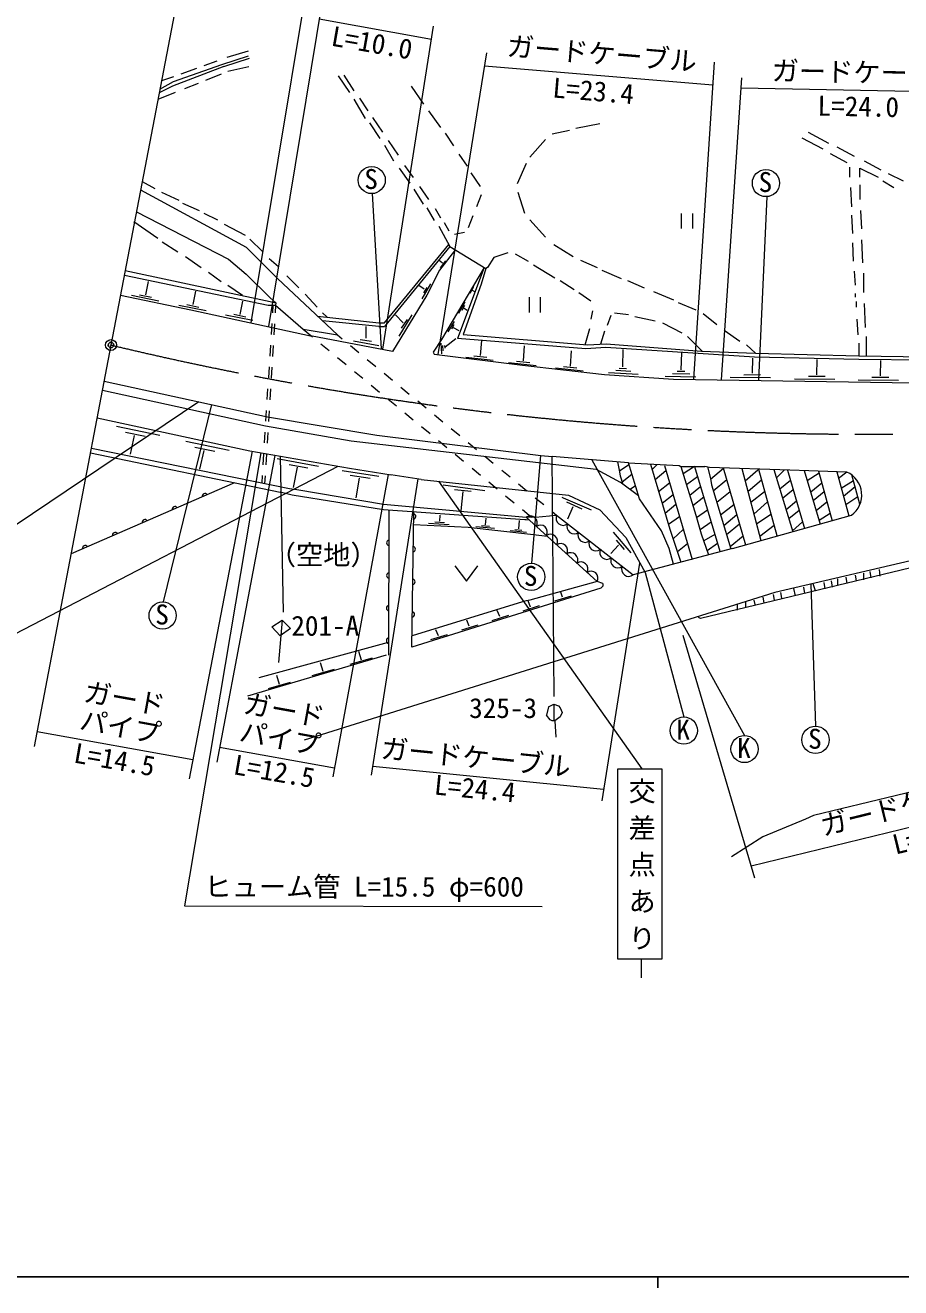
# Model space of a CAD drawing. Units: millimetres, scale not verified. Extents: x 40000 to 680000, y 20000 to 380000.
# Drawn here: x 109857 to 190318, y 204000 to 320063 of the extents above; entities that cross this region are included whole.
import ezdxf
from ezdxf.enums import TextEntityAlignment as Align

# ---------------------------------------------------------------- set-up
doc = ezdxf.new("R2010")
doc.units = ezdxf.units.MM
doc.header["$LTSCALE"] = 1000
doc.header["$PDMODE"] = 32
doc.header["$PDSIZE"] = 500
doc.linetypes.add('CHAIN', pattern=[18.5, 12, -1.5, 3.5, -1.5])
for name, color, linetype, lineweight in [('M-BGD', 7, 'Continuous', 13), ('M-BMK', 2, 'CHAIN', 13), ('M-BMK-SRVR', 3, 'Continuous', 13), ('M-STR-HTXT', 7, 'Continuous', 13), ('M-STR-STR1', 1, 'Continuous', 13), ('M-STR-STRC', 7, 'Continuous', 13), ('M-TTL-BAND', 7, 'Continuous', 25)]:
    doc.layers.add(name, color=color, linetype=linetype, lineweight=lineweight)
doc.layers.add('M-OTRS', color=6, linetype='Continuous')
doc.styles.add('@ＭＳ ゴシック', font='')
doc.styles.add('ＭＳ ゴシック', font='')
doc.styles.get('@ＭＳ ゴシック').set_extended_font_data('@MS Gothic')
doc.styles.get('ＭＳ ゴシック').set_extended_font_data('MS Gothic')

msp = doc.modelspace()

# ---------------------------------------------------------------- linework, layer by layer
at = {"layer": 'M-BGD'}
for p, q in [((127930, 316455), (130380, 317251)), ((128101, 316258), (130461, 317030)), ((130328, 317684), (128381, 317091)), ((128101, 316258), (123386, 314466)), ((123470, 314890), (127930, 316455)), ((125587, 316075), (124148, 315567)), ((127450, 316752), (126264, 316329)), ((130413, 316244), (128466, 315821)), ((122231, 314201), (123470, 314890)), ((123470, 315313), (122374, 314947)), ((125756, 314720), (124486, 314212)), ((127873, 315567), (126434, 314974)), ((138626, 315398), (139642, 313874)), ((139134, 315482), (140065, 314043)), ((123640, 313874), (122047, 313237)), ((123386, 314466), (122165, 313856)), ((145314, 314466), (146470, 312797)), ((140065, 313281), (141081, 311503)), ((140573, 313366), (141335, 312180)), ((141504, 311080), (142436, 309640)), ((141758, 311588), (142690, 310233)), ((146923, 312180), (148024, 310656)), ((148447, 310148), (149209, 308963)), ((159877, 310402), (158268, 310064)), ((162671, 310995), (160470, 310572)), ((181806, 310233), (183668, 309217)), ((142859, 309048), (143706, 307608)), ((143198, 309471), (144129, 308116)), ((157676, 309556), (156236, 307947)), ((181213, 309725), (183160, 308709)), ((184430, 308878), (186039, 308032)), ((149717, 308201), (150479, 307100)), ((183838, 308286), (185362, 307439)), ((186970, 307608), (188494, 306762)), ((144214, 306931), (145206, 305539)), ((144722, 307185), (145518, 306054)), ((150818, 306508), (151664, 305238)), ((155898, 307354), (155051, 305492)), ((185616, 307016), (185616, 306084)), ((186547, 306084), (186547, 306931)), ((186547, 306931), (188240, 306084)), ((189172, 306423), (190526, 305746)), ((120606, 305693), (121777, 305068)), ((186547, 305407), (186547, 304052)), ((188664, 305746), (189680, 305153)), ((120458, 304918), (130159, 299650)), ((122370, 304730), (123978, 303968)), ((141730, 304584), (142560, 290302)), ((145568, 304984), (146415, 303629)), ((146076, 305238), (146923, 304052)), ((151749, 304476), (151326, 303375)), ((155136, 304730), (155728, 302782)), ((177996, 304306), (177233, 287423)), ((185700, 305153), (185785, 303375)), ((124317, 303714), (125841, 303036)), ((146754, 303290), (147431, 302105)), ((147516, 303206), (148024, 302359)), ((186632, 303036), (186716, 301343)), ((119830, 302020), (122031, 300496)), ((120075, 302912), (128550, 298549)), ((126264, 302782), (127534, 302190)), ((128127, 301766), (130074, 300750)), ((148362, 301936), (148786, 301174)), ((150987, 302528), (150564, 301428)), ((156236, 302190), (157676, 300581)), ((170149, 302765), (170149, 301365)), ((171199, 301365), (171199, 302765)), ((185785, 302613), (185870, 300920)), ((147854, 301597), (148870, 299734)), ((150225, 301004), (149294, 300835)), ((122454, 300158), (123894, 299226)), ((130159, 299650), (133038, 296771)), ((130498, 300412), (131683, 299226)), ((142859, 292707), (148770, 299918)), ((148870, 299734), (142859, 292368)), ((148870, 299734), (152172, 297702)), ((158438, 299904), (160216, 298803)), ((185870, 300073), (185954, 298380)), ((186716, 300327), (186801, 298210)), ((124571, 298803), (126010, 297787)), ((128550, 298549), (130159, 297194)), ((132276, 298634), (133122, 297872)), ((148205, 298180), (147890, 298446)), ((149294, 299311), (147939, 297533)), ((148491, 298412), (147978, 297753)), ((152934, 298718), (152342, 297787)), ((154204, 299142), (152934, 298718)), ((154882, 299057), (156067, 298380)), ((160893, 298464), (162417, 297787)), ((119045, 297520), (132360, 294654)), ((126688, 297364), (127873, 296517)), ((130159, 297194), (132360, 294993)), ((147939, 297533), (146754, 295247)), ((152046, 297780), (148108, 291183)), ((152046, 297780), (149589, 291263)), ((152172, 297702), (151749, 296263)), ((152342, 297787), (152172, 297702)), ((156575, 298041), (158522, 296856)), ((162840, 297533), (164618, 296771)), ((186039, 297448), (186124, 296178)), ((186886, 297279), (186886, 295501)), ((118964, 297096), (132191, 294316)), ((120938, 295281), (121182, 296513)), ((128466, 296178), (129820, 295247)), ((133038, 296771), (138555, 291590)), ((133884, 297025), (134985, 295924)), ((146504, 295807), (146022, 296126)), ((147103, 296301), (146299, 294905)), ((151749, 296263), (150091, 291620)), ((151043, 296006), (150700, 295395)), ((159030, 296602), (160300, 295755)), ((165211, 296602), (166735, 295924)), ((118609, 295237), (125079, 293892)), ((119611, 295244), (122118, 294740)), ((120360, 295291), (121468, 295062)), ((125292, 294376), (125537, 295609)), ((132360, 294993), (132894, 294555)), ((135578, 295332), (136678, 294146)), ((146754, 295247), (143621, 290082)), ((146757, 295949), (146466, 295457)), ((150915, 295709), (151148, 295585)), ((156168, 295063), (156168, 293663)), ((157218, 293663), (157218, 295063)), ((160724, 295501), (161824, 294739)), ((167582, 295586), (169444, 294824)), ((186124, 295416), (186124, 295078)), ((123966, 294340), (126473, 293835)), ((124715, 294386), (125823, 294158)), ((125079, 293892), (136086, 291522)), ((129595, 293479), (129839, 294712)), ((132191, 294316), (132868, 294316)), ((132360, 294654), (132894, 294555)), ((132609, 294316), (132567, 293637)), ((132868, 294316), (132825, 293611)), ((132894, 294555), (132868, 294316)), ((132868, 294316), (135408, 292114)), ((150265, 294618), (149665, 293564)), ((150237, 294306), (149977, 293845)), ((150182, 294042), (150483, 293879)), ((161994, 293808), (161824, 293046)), ((169868, 294570), (171476, 293892)), ((186208, 294654), (186208, 294146)), ((186970, 294485), (187055, 292284)), ((128268, 293443), (130775, 292939)), ((129017, 293490), (130125, 293261)), ((132506, 292639), (132444, 291641)), ((132763, 292613), (132701, 291615)), ((136723, 293310), (142351, 292707)), ((142351, 292368), (137162, 292898)), ((137186, 293638), (137610, 293215)), ((142351, 292707), (142859, 292707)), ((144583, 292697), (143896, 293438)), ((144208, 291468), (145402, 293434)), ((144942, 293024), (144396, 292205)), ((149261, 292841), (148703, 291887)), ((149240, 292509), (149036, 292139)), ((163687, 293384), (163348, 292453)), ((164026, 293638), (165296, 293469)), ((165888, 293300), (167751, 292876)), ((168428, 292707), (170206, 291776)), ((172154, 293554), (173424, 292538)), ((186293, 293046), (186378, 291606)), ((143621, 290082), (136086, 291522)), ((141182, 291298), (141187, 292365)), ((142351, 292368), (142859, 292368)), ((149191, 292284), (149718, 292016)), ((150091, 291620), (161535, 290675)), ((161310, 290693), (161740, 292199)), ((163094, 291945), (162722, 290735)), ((170714, 291437), (172054, 290098)), ((174101, 292030), (175540, 291014)), ((187140, 291437), (187140, 289659)), ((132382, 290643), (132320, 289644)), ((132639, 290616), (132578, 289618)), ((140032, 291049), (142347, 290628)), ((140631, 291179), (141686, 291018)), ((148108, 291183), (147346, 289998)), ((148037, 290826), (148110, 289859)), ((148193, 290634), (148245, 290139)), ((148375, 290608), (148406, 290384)), ((148456, 290514), (149441, 291273)), ((161373, 290322), (149589, 291263)), ((151703, 289690), (151812, 291094)), ((155635, 289199), (155744, 290603)), ((163207, 290431), (161373, 290322)), ((161535, 290675), (163236, 290761)), ((176876, 289543), (163207, 290431)), ((163236, 290761), (172003, 290099)), ((164781, 288660), (164817, 290262)), ((176133, 290675), (176980, 289913)), ((186462, 290844), (186462, 289659)), ((147346, 289998), (147431, 289828)), ((147431, 289828), (155559, 288812)), ((150338, 289557), (152873, 289284)), ((151087, 289659), (152288, 289542)), ((154270, 289066), (156805, 288793)), ((155019, 289167), (156220, 289050)), ((159954, 288713), (160063, 290118)), ((170140, 288396), (170187, 289933)), ((172003, 290099), (176980, 289913)), ((176691, 288068), (176727, 289461)), ((186473, 289321), (176876, 289543)), ((176980, 289913), (186462, 289659)), ((182612, 287930), (182648, 289323)), ((186462, 289659), (192600, 289577)), ((192441, 289267), (186473, 289321)), ((188459, 287840), (188494, 289233)), ((132259, 288646), (132197, 287648)), ((132516, 288620), (132454, 287622)), ((155559, 288812), (163094, 287966)), ((158588, 288581), (161124, 288308)), ((159337, 288682), (160539, 288565)), ((163094, 287966), (169444, 287542)), ((163460, 288146), (166175, 287984)), ((164120, 288348), (165520, 288276)), ((164443, 288546), (165124, 288520)), ((169344, 288053), (170928, 288006)), ((169765, 288256), (170483, 288248)), ((175907, 287939), (177440, 287951)), ((117105, 287358), (132106, 284071)), ((168681, 287804), (171474, 287749)), ((169444, 287542), (191542, 287204)), ((174632, 287705), (178342, 287670)), ((180553, 287567), (184262, 287532)), ((181828, 287801), (183361, 287813)), ((186399, 287478), (190109, 287442)), ((187675, 287712), (189208, 287723)), ((116943, 286510), (131937, 283224)), ((132135, 286650), (132073, 285652)), ((132392, 286624), (132331, 285626)), ((126968, 285197), (122539, 267053)), ((132012, 284654), (131950, 283656)), ((132269, 284628), (132207, 283630)), ((116457, 283965), (130498, 280938)), ((118231, 283201), (122221, 282382)), ((131937, 283224), (139811, 281870)), ((132106, 284071), (142182, 282378)), ((119062, 282651), (120876, 282288)), ((119877, 282361), (119492, 280624)), ((131888, 282658), (131826, 281660)), ((132145, 282632), (132084, 281634)), ((142182, 282378), (157252, 280515)), ((115935, 281192), (134138, 277467)), ((124621, 281824), (128612, 281004)), ((125452, 281274), (127266, 280911)), ((126268, 280984), (125883, 279247)), ((130498, 280938), (139642, 279330)), ((139811, 281870), (162332, 279245)), ((115850, 280769), (133292, 277128)), ((131765, 280662), (131703, 279664)), ((132022, 280635), (131960, 279637)), ((133004, 280229), (136811, 279519)), ((156417, 270597), (157252, 280515)), ((157252, 280515), (158268, 280430)), ((165296, 279838), (158268, 280430)), ((161940, 280121), (175964, 254776)), ((164280, 279922), (164449, 279160)), ((165296, 279838), (169952, 279584)), ((166312, 276536), (165296, 279838)), ((167310, 279728), (169106, 273742)), ((131641, 278665), (131599, 277987)), ((131898, 278639), (131855, 277934)), ((134112, 279675), (135828, 279387)), ((134838, 279433), (134479, 277569)), ((138996, 279125), (142354, 278610)), ((139642, 279330), (143473, 278734)), ((139709, 278692), (141570, 278423)), ((146246, 278314), (143452, 278737)), ((162332, 279245), (164534, 278060)), ((164449, 279160), (164534, 278652)), ((164457, 279110), (165339, 279697)), ((164534, 278652), (164763, 277888)), ((164706, 278079), (165613, 278805)), ((167945, 279693), (167464, 279212)), ((167733, 278316), (168735, 279118)), ((168598, 279584), (171138, 270948)), ((169952, 279584), (170122, 279499)), ((170122, 279499), (172323, 279499)), ((170122, 279499), (171476, 275012)), ((171367, 279499), (170328, 278815)), ((171367, 279499), (173678, 271710)), ((172746, 279414), (172323, 279499)), ((172543, 279455), (172831, 278398)), ((180112, 279160), (172746, 279414)), ((172840, 278334), (174014, 279339)), ((174004, 279371), (176048, 272302)), ((175714, 279312), (177467, 272690)), ((176012, 278186), (177188, 279205)), ((177230, 279260), (178927, 273149)), ((178658, 279210), (180387, 273505)), ((179621, 279177), (178890, 278446)), ((179917, 279167), (181472, 273808)), ((185362, 278991), (180112, 279160)), ((181455, 279117), (182899, 274206)), ((182816, 278872), (181730, 278181)), ((182760, 279075), (184007, 274504)), ((184445, 279021), (185556, 274948)), ((185362, 278991), (184600, 278398)), ((186378, 276705), (185812, 278725)), ((129100, 278003), (114072, 271479)), ((134138, 277467), (134816, 277382)), ((140552, 278423), (140248, 276621)), ((146246, 278314), (159792, 276874)), ((148278, 277806), (152088, 277298)), ((166227, 276790), (164534, 278060)), ((165951, 277707), (165465, 277382)), ((168065, 277210), (169061, 278007)), ((171649, 278547), (170630, 277806)), ((171920, 277635), (170925, 276839)), ((172831, 278398), (172916, 277806)), ((172916, 277806), (174710, 271923)), ((174322, 278273), (173091, 277231)), ((177513, 278238), (176302, 277213)), ((180194, 278210), (179202, 277416)), ((183067, 277952), (182060, 277128)), ((185964, 278181), (184854, 277467)), ((186118, 277632), (185064, 276753)), ((134392, 276874), (133292, 277128)), ((142774, 275520), (134392, 276874)), ((134816, 277382), (142774, 276028)), ((149294, 277382), (150836, 277226)), ((150074, 277190), (149886, 275435)), ((159173, 276679), (159282, 276624)), ((159282, 276624), (161872, 275509)), ((159594, 276242), (161014, 275594)), ((159792, 276874), (162671, 275520)), ((168344, 273572), (166312, 276536)), ((169388, 276897), (168397, 276104)), ((172208, 276664), (171217, 275871)), ((174645, 277156), (173405, 276202)), ((177808, 277179), (176538, 276202)), ((178063, 276259), (176825, 275116)), ((180442, 277358), (179458, 276571)), ((180745, 276314), (179774, 275520)), ((183283, 277159), (182274, 276333)), ((186378, 276705), (185277, 275971)), ((186569, 276027), (186378, 276705)), ((142774, 276028), (155898, 274842)), ((156208, 274560), (142774, 275520)), ((143281, 275484), (143239, 262153)), ((145399, 262904), (145559, 275321)), ((160179, 275782), (159680, 274666)), ((162671, 275520), (165042, 272980)), ((169651, 276002), (168672, 275187)), ((172559, 275481), (171548, 274774)), ((174987, 275973), (173762, 275031)), ((177063, 274216), (178378, 275126)), ((180992, 275462), (180028, 274673)), ((183537, 276227), (182539, 275429)), ((183838, 275181), (182806, 274524)), ((145544, 274161), (150564, 273911)), ((146926, 274284), (148825, 274169)), ((147498, 274403), (148393, 274351)), ((147951, 274471), (147987, 275033)), ((150564, 273911), (156575, 273234)), ((151267, 273996), (152991, 273824)), ((151788, 274080), (152530, 274028)), ((152166, 274132), (152214, 274760)), ((155212, 273772), (155278, 274521)), ((155898, 274588), (155813, 274588)), ((155898, 274842), (155982, 274842)), ((162417, 268916), (155898, 274842)), ((156744, 274842), (155982, 274842)), ((158692, 275012), (165728, 269540)), ((169985, 274865), (168980, 274162)), ((171476, 275012), (171984, 273318)), ((172887, 274374), (171879, 273668)), ((175252, 275055), (174062, 274048)), ((175499, 274201), (174316, 273215)), ((174863, 271964), (185785, 275012)), ((178673, 274080), (177370, 273057)), ((180366, 273572), (181298, 274409)), ((154411, 273609), (155930, 273470)), ((154865, 273706), (155497, 273647)), ((156575, 273234), (157812, 273102)), ((163893, 273471), (165516, 271575)), ((165042, 272980), (166820, 269762)), ((169021, 271964), (168344, 273572)), ((169106, 273742), (170122, 270694)), ((170330, 273692), (169401, 272856)), ((171984, 273318), (172662, 271371)), ((173217, 273262), (172213, 272660)), ((175821, 273087), (174652, 272113)), ((164384, 272254), (163675, 271489)), ((164166, 272737), (164892, 271856)), ((174863, 271964), (165728, 269540)), ((169422, 270520), (169021, 271964)), ((170714, 272387), (169801, 271656)), ((200686, 272472), (171900, 265529)), ((173468, 272418), (172527, 271759)), ((192135, 271032), (178758, 267900)), ((149344, 270369), (150394, 268969)), ((150394, 268969), (151444, 270369)), ((166820, 269762), (170376, 256470)), ((185277, 269339), (185362, 268746)), ((186124, 269508), (186208, 269000)), ((186886, 269678), (186886, 269085)), ((187478, 269847), (187563, 269254)), ((188325, 270016), (188410, 269424)), ((162756, 268323), (145399, 262904)), ((162417, 268916), (156236, 267222)), ((162925, 268746), (162417, 268916)), ((162925, 268492), (162756, 268323)), ((162925, 268746), (162925, 268492)), ((180456, 268287), (180625, 267610)), ((181382, 268408), (181467, 267815)), ((182054, 268672), (182483, 255623)), ((182483, 268069), (182254, 268718)), ((183245, 268831), (183330, 268238)), ((183922, 269000), (184007, 268408)), ((184515, 269170), (184515, 268577)), ((178758, 267900), (135498, 254342)), ((155559, 267053), (145412, 263945)), ((155890, 267140), (155559, 267053)), ((156236, 267222), (155890, 267140)), ((156300, 266580), (156076, 267141)), ((158524, 267148), (160053, 267622)), ((159221, 267491), (159077, 267944)), ((176048, 267053), (176048, 266545)), ((176810, 267222), (176895, 266799)), ((177657, 267476), (177742, 266968)), ((178588, 267730), (178673, 267222)), ((179266, 267900), (179350, 267392)), ((152765, 265350), (154294, 265824)), ((153462, 265694), (153238, 266255)), ((155603, 266236), (157132, 266710)), ((175286, 266799), (175286, 266291)), ((149966, 264477), (151495, 264950)), ((150663, 264820), (150439, 265382)), ((171900, 265529), (171730, 265614)), ((147128, 263591), (148657, 264064)), ((147825, 263934), (147601, 264496)), ((131344, 260110), (143243, 263363)), ((140747, 261683), (140503, 262494)), ((143028, 262142), (130268, 258380)), ((137250, 260652), (137005, 261463)), ((141730, 261870), (139686, 261283)), ((133230, 259466), (132985, 260278)), ((138233, 260839), (136189, 260251)), ((134213, 259654), (132169, 259066)), ((192474, 249866), (182314, 247410)), ((182314, 247410), (181552, 247072)), ((181552, 247072), (177657, 245463)), ((177657, 245463), (174778, 243600))]:
    msp.add_line(p, q, dxfattribs=at)
for centre in [(141696, 305833), (177929, 305555), (156361, 269348), (122483, 265803), (170376, 255220), (182483, 254373), (175964, 253526)]:
    msp.add_circle(centre, 1250, dxfattribs=at)
for centre, radius, start, end in [((184418, 276878), 2314, 306.21384, 65.93107), ((126370, 276757), 256, 36.14951, 190.78874), ((123618, 275562), 256, 36.14951, 190.78874), ((145497, 274904), 256, 281.94283, 76.58206), ((120867, 274367), 256, 36.14951, 190.78874), ((156265, 274311), 646, 330.79235, 124.66027), ((157196, 273464), 646, 330.79235, 124.66027), ((159290, 274743), 655, 155.84436, 308.41561), ((160295, 273962), 655, 155.84436, 308.41561), ((118115, 273173), 256, 36.14951, 190.78874), ((158128, 272618), 646, 330.79235, 124.66027), ((161300, 273180), 655, 155.84436, 308.41561), ((115363, 271978), 256, 36.14951, 190.78874), ((143327, 272483), 256, 102.50104, 257.14027), ((145459, 271904), 256, 281.94283, 76.58206), ((159059, 271771), 646, 330.79235, 124.66027), ((162305, 272398), 655, 155.84436, 308.41561), ((163311, 271617), 655, 155.84436, 308.41561), ((159990, 270924), 646, 330.79235, 124.66027), ((160922, 270078), 646, 330.79235, 124.66027), ((164316, 270835), 655, 155.84436, 308.41561), ((143318, 269483), 256, 102.50104, 257.14027), ((161853, 269231), 646, 330.79235, 124.66027), ((165321, 270053), 655, 155.84436, 308.41561), ((145420, 268905), 256, 281.94283, 76.58206), ((143309, 266483), 256, 102.50104, 257.14027), ((145381, 265905), 256, 281.94283, 76.58206), ((143299, 263483), 256, 102.50104, 257.14027)]:
    msp.add_arc(centre, radius, start, end, dxfattribs=at)
at = {"layer": 'M-BMK'}
msp.add_arc((186992, 579084), 296616, 256.49759, 275.96958, dxfattribs=at)
at = {"layer": 'M-BMK-SRVR'}
for p, q in [((125419, 330891), (117737, 290667)), ((117737, 290667), (110687, 253753))]:
    msp.add_line(p, q, dxfattribs=at)
msp.add_circle((117737, 290667), 500, dxfattribs=at)
msp.add_point((117737, 290667), dxfattribs=at)
at = {"layer": 'M-OTRS'}
msp.add_point((117737, 290667), dxfattribs=at)
at = {"layer": 'M-STR-HTXT'}
for p, q in [((136534, 328517), (130592, 292706)), ((137102, 322086), (132214, 292356)), ((136864, 320642), (147177, 318784)), ((147346, 319970), (142675, 290278)), ((152257, 317514), (147776, 289785)), ((152066, 316331), (173033, 314577)), ((173170, 316668), (171263, 287514)), ((173854, 287475), (175710, 315228)), ((175647, 314298), (197808, 313874)), ((130706, 280902), (124910, 250797)), ((131501, 280762), (124486, 239113)), ((132784, 280515), (127450, 252321)), ((143205, 278776), (138118, 250966)), ((141674, 251136), (145959, 278357)), ((166312, 270609), (162840, 248765)), ((170291, 264005), (176872, 241684)), ((110953, 255147), (125251, 252571)), ((127710, 253699), (138270, 251797)), ((141803, 251955), (163010, 249830)), ((210103, 250971), (176556, 242754)), ((124486, 239113), (157364, 239035))]:
    msp.add_line(p, q, dxfattribs=at)
at = {"layer": 'M-STR-STR1'}
for p, q in [((135408, 292114), (138555, 291590)), ((135408, 292114), (136248, 291423)), ((138555, 291590), (138973, 291246)), ((137020, 290788), (137792, 290152)), ((139745, 290610), (140517, 289975)), ((138564, 289517), (139336, 288881)), ((141289, 289339), (142061, 288703)), ((140108, 288245), (140880, 287610)), ((142833, 288068), (143605, 287432)), ((141652, 286974), (142424, 286339)), ((144377, 286797), (145149, 286161)), ((143196, 285703), (143968, 285067)), ((145921, 285525), (146693, 284890)), ((144740, 284432), (145512, 283796)), ((147465, 284254), (148237, 283619)), ((146284, 283161), (147056, 282525)), ((149009, 282983), (149781, 282347)), ((147828, 281889), (148600, 281254)), ((150554, 281712), (151326, 281076)), ((149372, 280618), (150144, 279983)), ((152098, 280441), (152870, 279805)), ((150916, 279347), (151688, 278711)), ((153642, 279169), (154414, 278534)), ((152460, 278076), (153232, 277440)), ((155186, 277898), (155958, 277263)), ((154004, 276805), (154776, 276169)), ((156730, 276627), (157502, 275991)), ((155548, 275533), (156387, 274842)), ((158274, 275356), (158692, 275012)), ((156744, 274842), (158692, 275012))]:
    msp.add_line(p, q, dxfattribs=at)
at = {"layer": 'M-STR-STRC'}
for p, q in [((125816, 285449), (109027, 274151)), ((133292, 280430), (133546, 266122)), ((158465, 258355), (158268, 280430)), ((138580, 279491), (101711, 260364)), ((147847, 278144), (166533, 251697)), ((132530, 264767), (133461, 265360)), ((133292, 263920), (132530, 264767)), ((133461, 265360), (133122, 261465)), ((133461, 265360), (134223, 264598)), ((134223, 264598), (133292, 263920)), ((157944, 257415), (157760, 256639)), ((158099, 256216), (157760, 256639)), ((157944, 257415), (158438, 257655)), ((158438, 257655), (158861, 257486)), ((158438, 257655), (158438, 256216)), ((158861, 257486), (159030, 257316)), ((159030, 257316), (159200, 256893)), ((159200, 256893), (159030, 256470)), ((158268, 256131), (158099, 256216)), ((158522, 256131), (158268, 256131)), ((158438, 256216), (158522, 256131)), ((159030, 256470), (158522, 256131)), ((158522, 256131), (158607, 254607)), ((164332, 234220), (164332, 251697)), ((164332, 251697), (168361, 251697)), ((168361, 251697), (168361, 234220)), ((168361, 234220), (164332, 234220)), ((166473, 234220), (166473, 232492))]:
    msp.add_line(p, q, dxfattribs=at)
at = {"layer": 'M-TTL-BAND'}
for p, q in [((40000, 205000), (579000, 205000)), ((168000, 205000), (168000, 204000))]:
    msp.add_line(p, q, dxfattribs=at)

# ---------------------------------------------------------------- texts
at = {"layer": 'M-BGD', "style": 'ＭＳ ゴシック'}
for s, p in [('S', (141017, 304460)), ('S', (177250, 304181)), ('（空地）', (132242, 269914)), ('S', (155682, 267975)), ('S', (121805, 264429)), ('K', (169697, 253846)), ('S', (181804, 252999)), ('K', (175285, 252153))]:
    msp.add_text(s, height=1833, dxfattribs=at).set_placement(p, align=Align.BOTTOM_LEFT)
at = {"layer": 'M-STR-HTXT', "style": 'ＭＳ ゴシック'}
for s, rotation, p in [('L=10.0', 350.101, (137786, 317658)), ('ガードケーブル', 355.217, (154010, 316721)), ('ガードケーブル', 358.903, (178439, 314440)), ('L=23.4', 355.217, (158218, 312883)), ('L=24.0', 358.903, (182652, 311212)), ('ガード', 349.771, (115039, 257405)), ('ガード', 349.771, (129713, 256332)), ('パイプ', 349.771, (114659, 254816)), ('パイプ', 349.771, (129333, 253743)), ('ガードケーブル', 354.279, (142423, 252173)), ('L=14.5', 350.101, (114130, 251756)), ('L=12.5', 350.101, (128804, 250683)), ('L=24.4', 354.279, (147322, 248806)), ('ガードケーブル', 13.764, (183324, 245012)), ('L=33.0', 13.764, (189957, 243280))]:
    msp.add_text(s, height=1833, rotation=rotation, dxfattribs=at).set_placement(p, align=Align.BOTTOM_LEFT)
msp.add_text('ヒューム管 L=15.5 φ=600', height=1833, dxfattribs=at).set_placement((126321, 239409), align=Align.BOTTOM_LEFT)
at = {"layer": 'M-STR-STRC', "style": 'ＭＳ ゴシック'}
for s, p in [('201-A', (134310, 263393)), ('325-3', (150652, 255825))]:
    msp.add_text(s, height=1833, dxfattribs=at).set_placement(p, align=Align.BOTTOM_LEFT)
at = {"layer": 'M-STR-STRC', "insert": (165399, 250926), "char_height": 1833, "attachment_point": 7, "rotation": 270, "style": '@ＭＳ ゴシック'}
msp.add_mtext('\\T1.35;交差点あり', dxfattribs=at)

doc.saveas('drawing.dxf')
